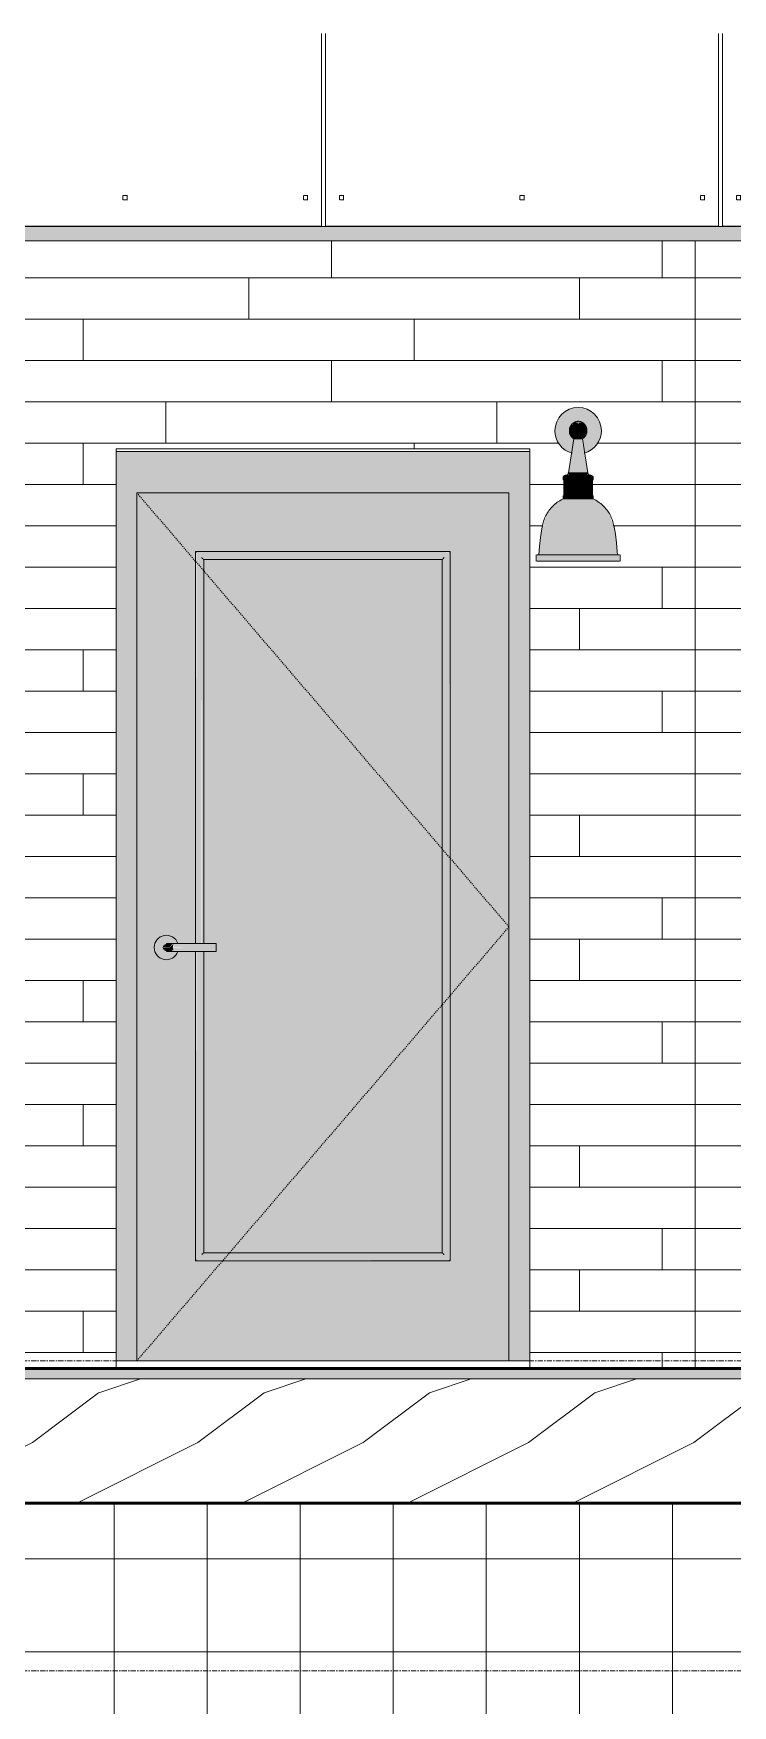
# Model space of a CAD drawing. Header units: inches. Extents: x 1750 to 8392, y -297 to 660.
# Drawn here: x 7758.4 to 7826, y -33.3 to 128.4 of the extents above; entities that cross this region are included whole.
import ezdxf

# ---------------------------------------------------------------- set-up
doc = ezdxf.new("R2010")
doc.units = ezdxf.units.IN
doc.header["$MEASUREMENT"] = 0
doc.linetypes.add('Dash 1_16_', pattern=[0.125, 0.0625, -0.0625])
doc.linetypes.add('Grid Line 1_2_', pattern=[0.875, 0.5, -0.125, 0.125, -0.125])
for name, color, linetype, lineweight in [('0-2', 7, 'Continuous', 9), ('0-4', 50, 'Continuous', 5), ('A-CLNG-1', 13, 'Continuous', 5), ('A-CLNG-2', 13, 'Continuous', 9), ('A-DOOR-1', 7, 'Continuous', 9), ('A-DOOR-2', 7, 'Dash 1_16_', 9), ('A-DOOR-FRAM-1', 7, 'Continuous', 9), ('A-DOOR-GLAZ-1', 10, 'Continuous', 9), ('A-FLOR-3', 192, 'Continuous', 5), ('A-FLOR-5', 192, 'Continuous', 50), ('A-FLOR-LEVL-1', 51, 'Grid Line 1_2_', 9), ('A-FLOR-MCUT', 51, 'Continuous', 13), ('A-FLOR-PATT-1', 8, 'Continuous', 9), ('A-WALL-1', 113, 'Continuous', 9), ('A-WALL-PATT-1', 111, 'Continuous', 9), ('E-LITE-EQPM', 33, 'Continuous', 9)]:
    doc.layers.add(name, color=color, linetype=linetype, lineweight=lineweight)

# ---------------------------------------------------------------- blocks, each defined once
blk = doc.blocks.new('STOREFRONT DOOR B - ALUM_ STILE W_ GLASS INSET-2299182-SECTION AT INTAKE AREA WELL')
at = {"layer": 'A-DOOR-1'}
h = blk.add_hatch(color=256, dxfattribs=at)
h.paths.add_polyline_path([(2694.32, 0), (2694.32, 84), (2658.32, 84), (2658.32, 0), (2688.32, 0)], flags=0)
h.paths.add_polyline_path([(2688.32, 9.69), (2664.01, 9.72), (2664.01, 39.61), (2662.28, 39.61), (2662.2, 39.41), (2661.96, 39.13), (2661.77, 38.98), (2661.48, 38.86), (2661.18, 38.82), (2660.87, 38.86), (2660.59, 38.98), (2660.34, 39.16), (2660.16, 39.41), (2660.04, 39.69), (2660, 40), (2660.04, 40.31), (2660.16, 40.59), (2660.34, 40.84), (2660.59, 41.02), (2660.87, 41.14), (2661.18, 41.18), (2661.48, 41.14), (2661.81, 40.99), (2662.01, 40.84), (2662.2, 40.59), (2662.32, 40.39), (2664.01, 40.39), (2664.05, 78.31), (2688.64, 78.28), (2688.6, 9.69), (2688.51, 9.69)], flags=0)
h = blk.add_hatch(color=256, dxfattribs=at)
h.paths.add_polyline_path([(2664.01, 9.69), (2664.09, 9.76), (2664.05, 39.61), (2664.01, 39.61), (2664.01, 9.69)], flags=0)
h.paths.add_polyline_path([(2664.07, 40.39), (2664.09, 40.39), (2664.05, 78.28), (2664.01, 78.26), (2664.05, 40.39), (2664.06, 40.39)], flags=0)
for points in [[(2688.05, 78.24), (2688.6, 78.28), (2688.58, 78.31), (2664.05, 78.28), (2664.09, 78.24), (2687.14, 78.24)], [(2664.18, 9.76), (2688.56, 9.76), (2688.56, 78.24), (2664.09, 78.24), (2664.09, 40.39), (2664.6, 40.39), (2664.6, 77.72), (2688.05, 77.72), (2688.05, 10.28), (2664.6, 10.28), (2664.6, 39.61), (2664.09, 39.61), (2664.09, 9.76)], [(2664.8, 77.53), (2687.88, 77.55), (2688, 77.72), (2664.6, 77.72), (2664.79, 77.53)], [(2688.64, 9.69), (2688.6, 78.28), (2688.56, 78.24), (2688.6, 9.72), (2688.64, 9.69)], [(2664.6, 40), (2666, 40), (2666, 40.39), (2661.87, 40.38), (2661.89, 40), (2664.32, 40)], [(2661.92, 39.61), (2666, 39.62), (2666, 40), (2661.87, 39.96), (2661.88, 39.61)], [(2682.32, 9.69), (2688.6, 9.72), (2688.56, 9.76), (2664.05, 9.72), (2664.07, 9.69), (2673.28, 9.69)], [(2664.7, 10.28), (2688.05, 10.28), (2687.85, 10.47), (2664.77, 10.45), (2664.65, 10.28)]]:
    blk.add_hatch(color=256, dxfattribs=at).paths.add_polyline_path(points, flags=0)
h = blk.add_hatch(color=256, dxfattribs=at)
h.paths.add_polyline_path([(2664.6, 10.28), (2664.8, 10.47), (2664.76, 39.61), (2664.6, 39.61), (2664.6, 10.31)], flags=0)
h.paths.add_polyline_path([(2664.8, 40.39), (2664.77, 77.55), (2664.6, 77.67), (2664.63, 40.39), (2664.79, 40.39)], flags=0)
h = blk.add_hatch(color=256, dxfattribs=at)
h.paths.add_polyline_path([(2688.05, 10.28), (2688.05, 67.77), (2688.05, 77.72), (2687.85, 77.53), (2687.88, 10.45), (2688, 10.33)], flags=0)
h.paths.add_polyline_path([(2688, 10.37), (2688, 10.37), (2688, 10.54)], flags=0)
h = blk.add_hatch(color=256, dxfattribs=at)
h.paths.add_polyline_path([(2661.87, 39.61), (2661.83, 39.66), (2661.85, 39.62)], flags=0)
h.paths.add_polyline_path([(2661.18, 38.82), (2661.48, 38.86), (2661.77, 38.98), (2662.01, 39.16), (2662.2, 39.41), (2662.25, 39.61), (2661.8, 39.62), (2661.53, 39.62), (2661.17, 39.64), (2660.98, 39.74), (2660.94, 39.8), (2660.94, 40.2), (2661.11, 40.35), (2661.29, 40.39), (2661.62, 40.35), (2662.06, 40.39), (2662.28, 40.39), (2662.2, 40.59), (2661.98, 40.86), (2661.77, 41.02), (2661.48, 41.14), (2661.18, 41.18), (2660.87, 41.14), (2660.59, 41.02), (2660.34, 40.84), (2660.16, 40.59), (2660.04, 40.31), (2660, 39.96), (2660.04, 39.69), (2660.16, 39.41), (2660.34, 39.16), (2660.59, 38.98), (2660.87, 38.86)], flags=0)
h.paths.add_polyline_path([(2661.87, 39.8), (2661.83, 40.07), (2661.82, 39.96), (2661.84, 39.9)], flags=0)
h = blk.add_hatch(color=256, dxfattribs=at)
h.paths.add_polyline_path([(2661.5, 40), (2661.87, 39.66), (2661.84, 39.9), (2661.8, 40), (2661.59, 40)], flags=0)
h.paths.add_polyline_path([(2661.87, 39.61), (2661.49, 40), (2660.92, 39.96), (2660.98, 39.74), (2661.11, 39.65), (2661.29, 39.61), (2661.62, 39.65), (2661.8, 39.62)], flags=0)
h = blk.add_hatch(color=256, dxfattribs=at)
h.paths.add_polyline_path([(2661.02, 40), (2661.5, 40.01), (2661.8, 40.38), (2661.53, 40.38), (2661.17, 40.36), (2660.98, 40.26), (2660.93, 40.16), (2660.95, 40), (2660.98, 40)], flags=0)
h.paths.add_polyline_path([(2661.8, 40), (2661.87, 40.34), (2661.83, 40.34), (2661.5, 40), (2661.74, 40)], flags=0)
at = {"layer": 'A-DOOR-FRAM-1'}
blk.add_hatch(color=256, dxfattribs=at).paths.add_polyline_path([(2656.32, 0), (2658.32, 0), (2658.32, 84), (2694.32, 84), (2694.32, 0), (2696.32, 0), (2696.32, 88), (2656.32, 87.99), (2656.32, 7.1)], flags=0)
at = {"layer": 'A-DOOR-GLAZ-1'}
blk.add_hatch(color=256, dxfattribs=at).paths.add_polyline_path([(2682.32, 10.47), (2687.85, 10.47), (2687.85, 77.53), (2664.8, 77.53), (2664.8, 40.39), (2666, 40.38), (2666, 39.61), (2664.8, 39.61), (2664.8, 10.47), (2673.28, 10.47)], flags=0)
at = {"layer": 'A-DOOR-1'}
for p, q in [((2658.32, 84), (2658.32, 0)), ((2694.32, 84), (2658.32, 84)), ((2694.32, 0), (2694.32, 84)), ((2664.01, 78.31), (2664.01, 40.38)), ((2688.64, 78.31), (2664.01, 78.31)), ((2688.64, 9.69), (2688.64, 78.31)), ((2664.8, 40.39), (2664.8, 77.53)), ((2664.8, 77.53), (2687.85, 77.53)), ((2687.85, 77.53), (2687.85, 10.47)), ((2666, 40.39), (2661.87, 40.39)), ((2661.87, 39.61), (2666, 39.61)), ((2664.01, 39.62), (2664.01, 9.69)), ((2664.8, 10.47), (2664.8, 39.61)), ((2666, 40.39), (2666, 40)), ((2666, 40), (2666, 39.61)), ((2687.85, 10.47), (2664.8, 10.47)), ((2664.01, 9.69), (2688.64, 9.69)), ((2658.32, 0), (2694.32, 0))]:
    blk.add_line(p, q, dxfattribs=at)
at = {"layer": 'A-DOOR-1', "flags": 128}
for points in [[(2661.87, 40.39), (2661.84, 40.39), (2661.82, 40.39), (2661.8, 40.39), (2661.77, 40.39), (2661.75, 40.39), (2661.73, 40.39), (2661.7, 40.39), (2661.68, 40.39), (2661.66, 40.39), (2661.64, 40.39), (2661.62, 40.39), (2661.59, 40.39), (2661.57, 40.39), (2661.55, 40.39), (2661.53, 40.39), (2661.51, 40.39), (2661.5, 40.39), (2661.48, 40.39), (2661.46, 40.39), (2661.44, 40.39), (2661.43, 40.39), (2661.41, 40.39), (2661.4, 40.39), (2661.38, 40.39), (2661.37, 40.39), (2661.36, 40.39), (2661.35, 40.39), (2661.34, 40.39), (2661.33, 40.39), (2661.32, 40.39), (2661.31, 40.39), (2661.3, 40.39), (2661.3, 40.39), (2661.29, 40.39), (2661.29, 40.39), (2661.28, 40.39), (2661.28, 40.39), (2661.28, 40.39), (2661.28, 40.39)], [(2661.28, 39.61), (2661.28, 39.61), (2661.28, 39.61), (2661.28, 39.61), (2661.28, 39.61), (2661.29, 39.61), (2661.29, 39.61), (2661.3, 39.61), (2661.31, 39.61), (2661.31, 39.61), (2661.32, 39.61), (2661.33, 39.61), (2661.34, 39.61), (2661.35, 39.61), (2661.37, 39.61), (2661.38, 39.61), (2661.39, 39.61), (2661.41, 39.61), (2661.42, 39.61), (2661.44, 39.61), (2661.46, 39.61), (2661.47, 39.61), (2661.49, 39.61), (2661.51, 39.61), (2661.53, 39.61), (2661.55, 39.61), (2661.57, 39.61), (2661.59, 39.61), (2661.61, 39.61), (2661.63, 39.61), (2661.65, 39.61), (2661.68, 39.61), (2661.7, 39.61), (2661.72, 39.61), (2661.74, 39.61), (2661.77, 39.61), (2661.79, 39.61), (2661.81, 39.61), (2661.84, 39.61), (2661.86, 39.61), (2661.87, 39.61)]]:
    blk.add_lwpolyline(points, dxfattribs=at)
at = {"layer": 'A-DOOR-1'}
for centre, radius, start, end in [((2661.18, 40), 1.18, 19.6343, 180), ((2661.18, 40), 1.18, 180, 340.4367), ((2661.28, 40), 0.394, 150, 180), ((2661.28, 40), 0.394, 180, 210), ((2661.28, 40), 0.394, 90, 105), ((2661.28, 40), 0.394, 255, 270)]:
    blk.add_arc(centre, radius, start, end, dxfattribs=at)
for points, knots in [([(2664.09, 78.24), (2664.08, 78.24), (2664.07, 78.25), (2664.06, 78.27), (2664.05, 78.27), (2664.04, 78.28), (2664.04, 78.29), (2664.03, 78.29), (2664.02, 78.3), (2664.02, 78.3), (2664.01, 78.31), (2664.01, 78.31), (2664.01, 78.31), (2664.01, 78.31)], [-1, -1, -1, -1, -0.833333, -0.75, -0.666667, -0.625, -0.583333, -0.5, -0.416667, -0.333333, -0.25, -0.166667, 0, 0, 0, 0]), ([(2664.8, 77.53), (2664.8, 77.53), (2664.79, 77.53), (2664.78, 77.54), (2664.77, 77.55), (2664.76, 77.57), (2664.75, 77.58), (2664.74, 77.59), (2664.72, 77.6), (2664.71, 77.61), (2664.69, 77.63), (2664.67, 77.65), (2664.64, 77.68), (2664.62, 77.71), (2664.6, 77.72)], [-1, -1, -1, -1, -0.833333, -0.75, -0.666667, -0.583333, -0.541667, -0.5, -0.416667, -0.375, -0.333333, -0.25, -0.166667, 0, 0, 0, 0]), ([(2688.05, 77.72), (2688.03, 77.71), (2688.01, 77.68), (2687.97, 77.65), (2687.95, 77.63), (2687.94, 77.61), (2687.92, 77.6), (2687.91, 77.59), (2687.9, 77.58), (2687.89, 77.57), (2687.88, 77.55), (2687.87, 77.54), (2687.85, 77.53), (2687.85, 77.53), (2687.85, 77.53)], [0, 0, 0, 0, 0.166667, 0.25, 0.333333, 0.375, 0.416667, 0.5, 0.541667, 0.583333, 0.666667, 0.75, 0.833333, 1, 1, 1, 1]), ([(2688.64, 78.31), (2688.64, 78.31), (2688.64, 78.31), (2688.63, 78.31), (2688.63, 78.3), (2688.62, 78.3), (2688.62, 78.29), (2688.61, 78.28), (2688.6, 78.28), (2688.59, 78.27), (2688.59, 78.26), (2688.58, 78.25), (2688.57, 78.24), (2688.56, 78.24)], [0, 0, 0, 0, 0.166667, 0.25, 0.333333, 0.416667, 0.5, 0.583333, 0.666667, 0.708333, 0.75, 0.833333, 1, 1, 1, 1]), ([(2664.01, 9.69), (2664.01, 9.69), (2664.01, 9.69), (2664.01, 9.69), (2664.02, 9.7), (2664.02, 9.7), (2664.03, 9.71), (2664.04, 9.72), (2664.05, 9.72), (2664.05, 9.73), (2664.06, 9.74), (2664.07, 9.75), (2664.08, 9.76), (2664.09, 9.76)], [0, 0, 0, 0, 0.166667, 0.25, 0.333333, 0.416667, 0.5, 0.583333, 0.666667, 0.708333, 0.75, 0.833333, 1, 1, 1, 1]), ([(2664.6, 10.28), (2664.62, 10.29), (2664.64, 10.32), (2664.67, 10.35), (2664.69, 10.37), (2664.71, 10.38), (2664.72, 10.4), (2664.74, 10.41), (2664.75, 10.42), (2664.76, 10.43), (2664.77, 10.45), (2664.78, 10.46), (2664.79, 10.47), (2664.8, 10.47), (2664.8, 10.47)], [0, 0, 0, 0, 0.166667, 0.25, 0.333333, 0.375, 0.416667, 0.5, 0.541667, 0.583333, 0.666667, 0.75, 0.833333, 1, 1, 1, 1]), ([(2688.05, 10.28), (2688.03, 10.29), (2688.01, 10.32), (2687.97, 10.35), (2687.95, 10.37), (2687.94, 10.38), (2687.92, 10.4), (2687.91, 10.41), (2687.9, 10.42), (2687.89, 10.43), (2687.88, 10.45), (2687.87, 10.46), (2687.85, 10.47), (2687.85, 10.47), (2687.85, 10.47)], [0, 0, 0, 0, 0.166667, 0.25, 0.333333, 0.375, 0.416667, 0.5, 0.541667, 0.583333, 0.666667, 0.75, 0.833333, 1, 1, 1, 1]), ([(2688.64, 9.69), (2688.64, 9.69), (2688.64, 9.69), (2688.63, 9.69), (2688.63, 9.7), (2688.62, 9.7), (2688.62, 9.71), (2688.61, 9.72), (2688.6, 9.72), (2688.59, 9.73), (2688.59, 9.74), (2688.58, 9.75), (2688.57, 9.76), (2688.56, 9.76)], [0, 0, 0, 0, 0.166667, 0.25, 0.333333, 0.416667, 0.5, 0.583333, 0.666667, 0.708333, 0.75, 0.833333, 1, 1, 1, 1])]:
    blk.add_open_spline(points, degree=3, knots=knots, dxfattribs=at)
at = {"layer": 'A-DOOR-2'}
for p, q in [((2658.32, 84), (2694.32, 42)), ((2694.32, 42), (2658.32, 0))]:
    blk.add_line(p, q, dxfattribs=at)
at = {"layer": 'A-DOOR-FRAM-1'}
for p, q in [((2696.32, 88), (2656.32, 88)), ((2658.32, 0), (2658.32, 84)), ((2658.32, 84), (2694.32, 84)), ((2694.32, 0), (2694.32, 84)), ((2656.32, 0), (2658.32, 0)), ((2696.32, 0), (2694.32, 0))]:
    blk.add_line(p, q, dxfattribs=at)
blk = doc.blocks.new('CTR - 1st Phase -Stairs _ Elevators_rvt-3-SECTION AT INTAKE AREA WELL')
at = {"layer": 'A-FLOR-LEVL-1'}
for p, q in [((2486.23, 0), (3258.02, 0)), ((2486.23, -30), (3258.02, -30))]:
    blk.add_line(p, q, dxfattribs=at)
at = {"layer": '0-2'}
blk.add_blockref('STOREFRONT DOOR B - ALUM_ STILE W_ GLASS INSET-2299182-SECTION AT INTAKE AREA WELL', (0, 0), dxfattribs=at)
blk = doc.blocks.new('VISA-OW2400-02-SASS - OW2400-L30K-MVOLT-2031435-SECTION AT INTAKE AREA WELL')
at = {"layer": 'E-LITE-EQPM'}
h = blk.add_hatch(color=256, dxfattribs=at)
h.paths.add_polyline_path([(2700.91, 90.79), (2701.01, 90.71), (2701.08, 90.77), (2700.91, 90.79)], flags=0)
h.paths.add_polyline_path([(2700.42, 87.83), (2700.64, 89.22), (2700.28, 89.55), (2700.24, 89.68), (2700.22, 89.69), (2700.18, 90.05), (2700.27, 90.32), (2700.28, 90.38), (2700.29, 90.44), (2700.59, 90.73), (2700.69, 90.75), (2700.86, 90.85), (2700.87, 90.79), (2700.91, 90.79), (2700.95, 90.87), (2701.02, 90.79), (2701.1, 90.85), (2701.34, 90.71), (2701.26, 90.83), (2701.42, 90.75), (2701.56, 90.65), (2701.72, 90.46), (2701.83, 90.19), (2701.84, 90), (2701.76, 89.66), (2701.72, 89.63), (2701.63, 89.41), (2701.55, 89.35), (2701.38, 89.22), (2701.6, 87.83), (2702.14, 88.05), (2702.65, 88.48), (2702.96, 88.88), (2703.18, 89.42), (2703.26, 90), (2703.18, 90.58), (2702.96, 91.13), (2702.6, 91.59), (2702.14, 91.95), (2701.59, 92.17), (2701.01, 92.25), (2700.39, 92.16), (2699.89, 91.95), (2699.42, 91.59), (2699.06, 91.13), (2698.84, 90.58), (2698.76, 90), (2698.84, 89.42), (2699.06, 88.88), (2699.42, 88.41), (2700.02, 87.99), (2700.39, 87.84)], flags=0)
h = blk.add_hatch(color=256, dxfattribs=at)
h.paths.add_polyline_path([(2700.73, 89.22), (2701.01, 89.26), (2701.01, 90.71), (2700.86, 90.79), (2700.83, 90.79), (2700.83, 90.84), (2700.7, 90.79), (2700.67, 90.79), (2700.27, 90.41), (2700.27, 90.32), (2700.2, 90.2), (2700.18, 89.97), (2700.24, 89.68), (2700.28, 89.65), (2700.29, 89.54), (2700.64, 89.22), (2700.68, 89.22)], flags=0)
h.paths.add_polyline_path([(2701.01, 90.77), (2700.95, 90.87), (2700.91, 90.79), (2701.01, 90.77)], flags=0)
for points in [[(2701.1, 89.22), (2701.42, 89.26), (2701.7, 89.53), (2701.73, 89.67), (2701.78, 89.67), (2701.84, 89.82), (2701.84, 90), (2701.83, 90.19), (2701.72, 90.46), (2701.56, 90.65), (2701.34, 90.8), (2701.26, 90.81), (2701.26, 90.75), (2701.05, 90.84), (2701.01, 90.77), (2701.1, 90.77), (2701.01, 90.67), (2701.01, 89.22), (2701.09, 89.22)], [(2700.11, 85.93), (2701.01, 85.93), (2701.01, 89.22), (2700.64, 89.22), (2700.14, 86.11)], [(2701.1, 85.93), (2701.91, 85.93), (2701.34, 89.22), (2701.01, 89.22), (2701.01, 85.93)], [(2701, 85.7), (2701.01, 85.73), (2701.01, 85.93), (2700.11, 85.93), (2700.06, 85.82), (2700.14, 85.81), (2700.14, 85.75), (2700.23, 85.73), (2700.26, 85.71), (2700.45, 85.72), (2700.67, 85.72), (2700.85, 85.7), (2700.91, 85.7)], [(2701.01, 85.7), (2701.39, 85.71), (2701.59, 85.72), (2701.76, 85.72), (2701.8, 85.75), (2701.91, 85.74), (2701.9, 85.77), (2701.91, 85.8), (2702, 85.78), (2702, 85.8), (2701.91, 85.93), (2701.01, 85.93), (2701.01, 85.73)], [(2699.56, 85.29), (2701.01, 85.29), (2701, 85.54), (2699.56, 85.54), (2699.56, 85.47)], [(2699.72, 83.72), (2701.01, 83.72), (2701.01, 85.22), (2699.63, 85.22), (2699.66, 83.72)], [(2700.74, 85.54), (2701.01, 85.54), (2701, 85.65), (2701.01, 85.67), (2701, 85.7), (2700.01, 85.67), (2700.01, 85.65), (2699.74, 85.64), (2699.66, 85.54), (2700.73, 85.54)], [(2700.76, 85.22), (2701.01, 85.22), (2700.99, 85.29), (2699.76, 85.29), (2699.81, 85.22), (2700.7, 85.22)], [(2701.74, 85.54), (2702.36, 85.54), (2702.27, 85.64), (2701.01, 85.7), (2701.01, 85.67), (2701.01, 85.65), (2701.01, 85.54), (2701.61, 85.54)], [(2702.46, 85.29), (2702.46, 85.54), (2701.01, 85.54), (2701.01, 85.29), (2702.39, 85.29)], [(2701.33, 85.22), (2702.21, 85.22), (2702.27, 85.29), (2701.01, 85.29), (2701.01, 85.22), (2701.26, 85.22)], [(2702.36, 83.72), (2702.39, 83.72), (2702.39, 85.22), (2701.01, 85.22), (2701.01, 83.72), (2702.3, 83.72)], [(2700.08, 80.85), (2701.01, 80.85), (2701.01, 83.41), (2699.56, 83.41), (2698.68, 82.8), (2697.97, 81.93), (2697.61, 80.85), (2699.83, 80.85)], [(2700.02, 83.41), (2701.01, 83.41), (2700.99, 83.66), (2699.56, 83.66), (2699.56, 83.41), (2700.01, 83.41)], [(2700.67, 83.66), (2701.01, 83.67), (2701.01, 83.72), (2699.81, 83.72), (2699.8, 83.66), (2700.65, 83.66)], [(2701.36, 83.66), (2702.27, 83.66), (2702.21, 83.72), (2701.01, 83.72), (2701.01, 83.66), (2701.31, 83.66)], [(2702.4, 83.41), (2702.46, 83.41), (2702.46, 83.66), (2701.01, 83.66), (2701.01, 83.41), (2702.36, 83.41)], [(2702.65, 80.85), (2704.41, 80.85), (2704, 82.01), (2703.21, 82.91), (2702.4, 83.41), (2701.01, 83.41), (2701.01, 80.85), (2702.19, 80.85)], [(2698.02, 77.98), (2701.01, 77.98), (2701.01, 80.85), (2697.61, 80.83), (2697.32, 79.24), (2697.27, 78.7), (2697.26, 77.98), (2697.98, 77.98)], [(2702.65, 77.98), (2704.76, 77.98), (2704.71, 79.15), (2704.65, 79.6), (2704.41, 80.85), (2701.01, 80.85), (2701.01, 77.98), (2702.62, 77.98)], [(2697.02, 77.38), (2701.01, 77.38), (2701.01, 77.98), (2697.02, 77.98), (2697.02, 77.88)], [(2705.01, 77.38), (2705.01, 77.98), (2701.01, 77.98), (2701.01, 77.38), (2704.52, 77.38)]]:
    blk.add_hatch(color=256, dxfattribs=at).paths.add_polyline_path(points, flags=0)
for p, q in [((2700.59, 89.22), (2700.07, 85.93)), ((2701.01, 89.22), (2700.64, 89.22)), ((2701.38, 89.22), (2701.01, 89.22)), ((2701.96, 85.93), (2701.43, 89.22)), ((2701.01, 85.93), (2700.11, 85.93)), ((2701.91, 85.93), (2701.01, 85.93)), ((2699.56, 85.54), (2699.56, 85.29)), ((2701.01, 85.54), (2699.56, 85.54)), ((2699.56, 85.29), (2699.63, 85.22)), ((2701.01, 85.29), (2699.56, 85.29)), ((2699.63, 85.22), (2699.63, 83.72)), ((2701.01, 85.22), (2699.63, 85.22)), ((2701.01, 85.7), (2699.9, 85.7)), ((2700.06, 85.7), (2700.32, 85.7)), ((2702.12, 85.7), (2701.01, 85.7)), ((2702.46, 85.54), (2701.01, 85.54)), ((2702.46, 85.29), (2701.01, 85.29)), ((2702.39, 85.22), (2701.01, 85.22)), ((2701.7, 85.7), (2702.12, 85.7)), ((2702.39, 85.22), (2702.46, 85.29)), ((2702.39, 83.72), (2702.39, 85.22)), ((2702.46, 85.29), (2702.46, 85.54)), ((2699.63, 83.72), (2699.56, 83.66)), ((2699.56, 83.66), (2699.56, 83.41)), ((2701.01, 83.66), (2699.56, 83.66)), ((2701.01, 83.41), (2699.56, 83.41)), ((2701.01, 83.72), (2699.63, 83.72)), ((2702.39, 83.72), (2701.01, 83.72)), ((2702.46, 83.66), (2701.01, 83.66)), ((2702.46, 83.41), (2701.01, 83.41)), ((2702.46, 83.66), (2702.39, 83.72)), ((2702.46, 83.41), (2702.46, 83.66)), ((2696.95, 77.98), (2696.95, 77.38)), ((2697.02, 77.98), (2701.01, 77.98)), ((2701.01, 77.98), (2705.01, 77.98)), ((2705.07, 77.38), (2705.07, 77.98)), ((2701.01, 77.38), (2697.02, 77.38)), ((2705.01, 77.38), (2701.01, 77.38))]:
    blk.add_line(p, q, dxfattribs=at)
at = {"layer": 'E-LITE-EQPM', "flags": 128}
for points in [[(2700.59, 89.22), (2700.56, 89.24), (2700.53, 89.26), (2700.5, 89.29), (2700.47, 89.31), (2700.44, 89.34), (2700.42, 89.36), (2700.39, 89.39), (2700.37, 89.42), (2700.34, 89.45), (2700.32, 89.48), (2700.3, 89.51), (2700.28, 89.54), (2700.27, 89.57), (2700.25, 89.6), (2700.23, 89.64), (2700.22, 89.67), (2700.21, 89.71), (2700.2, 89.74), (2700.19, 89.78), (2700.18, 89.81), (2700.17, 89.85), (2700.17, 89.89), (2700.16, 89.92), (2700.16, 89.96), (2700.16, 90), (2700.16, 90.03), (2700.16, 90.07), (2700.17, 90.11), (2700.17, 90.14), (2700.18, 90.18), (2700.18, 90.22), (2700.19, 90.25), (2700.2, 90.29), (2700.22, 90.32), (2700.23, 90.36), (2700.24, 90.39), (2700.26, 90.42), (2700.28, 90.46), (2700.3, 90.49), (2700.32, 90.52), (2700.34, 90.55), (2700.36, 90.58), (2700.38, 90.61), (2700.41, 90.63), (2700.44, 90.66), (2700.46, 90.68), (2700.49, 90.71), (2700.52, 90.73), (2700.55, 90.75), (2700.58, 90.77), (2700.61, 90.79), (2700.64, 90.81), (2700.67, 90.83), (2700.71, 90.84), (2700.74, 90.86), (2700.78, 90.87), (2700.81, 90.88), (2700.85, 90.89), (2700.88, 90.9), (2700.92, 90.91), (2700.96, 90.91), (2700.99, 90.92), (2701.01, 90.92)], [(2701.01, 90.92), (2701.05, 90.92), (2701.08, 90.91), (2701.12, 90.91), (2701.16, 90.9), (2701.19, 90.89), (2701.23, 90.88), (2701.26, 90.87), (2701.3, 90.85), (2701.33, 90.84), (2701.36, 90.82), (2701.4, 90.8), (2701.43, 90.78), (2701.46, 90.76), (2701.49, 90.74), (2701.52, 90.72), (2701.55, 90.7), (2701.57, 90.67), (2701.6, 90.65), (2701.62, 90.62), (2701.65, 90.59), (2701.67, 90.56), (2701.69, 90.53), (2701.71, 90.5), (2701.73, 90.47), (2701.75, 90.44), (2701.77, 90.41), (2701.78, 90.37), (2701.8, 90.34), (2701.81, 90.3), (2701.82, 90.27), (2701.83, 90.23), (2701.84, 90.2), (2701.85, 90.16), (2701.85, 90.12), (2701.86, 90.09), (2701.86, 90.05), (2701.86, 90.01), (2701.86, 89.98), (2701.86, 89.94), (2701.86, 89.9), (2701.85, 89.87), (2701.85, 89.83), (2701.84, 89.79), (2701.83, 89.76), (2701.82, 89.72), (2701.81, 89.69), (2701.79, 89.65), (2701.78, 89.62), (2701.76, 89.59), (2701.75, 89.55), (2701.73, 89.52), (2701.71, 89.49), (2701.69, 89.46), (2701.66, 89.43), (2701.64, 89.4), (2701.62, 89.38), (2701.59, 89.35), (2701.56, 89.32), (2701.54, 89.3), (2701.51, 89.28), (2701.48, 89.25), (2701.45, 89.23), (2701.43, 89.22)], [(2699.84, 85.7), (2699.85, 85.7), (2699.86, 85.7), (2699.87, 85.7), (2699.88, 85.71), (2699.88, 85.71), (2699.89, 85.71), (2699.9, 85.71), (2699.91, 85.71), (2699.92, 85.72), (2699.93, 85.72), (2699.94, 85.72), (2699.94, 85.73), (2699.95, 85.73), (2699.96, 85.74), (2699.97, 85.74), (2699.97, 85.75), (2699.98, 85.75), (2699.99, 85.76), (2700, 85.76), (2700, 85.77), (2700.01, 85.78), (2700.01, 85.78), (2700.02, 85.79), (2700.02, 85.8), (2700.03, 85.81), (2700.03, 85.81), (2700.04, 85.82), (2700.04, 85.83), (2700.05, 85.84), (2700.05, 85.85), (2700.05, 85.85), (2700.06, 85.86), (2700.06, 85.87), (2700.06, 85.88), (2700.06, 85.89), (2700.06, 85.9), (2700.06, 85.91), (2700.06, 85.92), (2700.07, 85.93), (2700.07, 85.93)], [(2701.96, 85.93), (2701.96, 85.92), (2701.96, 85.91), (2701.96, 85.9), (2701.96, 85.89), (2701.96, 85.88), (2701.96, 85.87), (2701.96, 85.87), (2701.97, 85.86), (2701.97, 85.85), (2701.97, 85.84), (2701.98, 85.83), (2701.98, 85.82), (2701.99, 85.82), (2701.99, 85.81), (2702, 85.8), (2702, 85.79), (2702.01, 85.79), (2702.01, 85.78), (2702.02, 85.77), (2702.02, 85.77), (2702.03, 85.76), (2702.04, 85.75), (2702.04, 85.75), (2702.05, 85.74), (2702.06, 85.74), (2702.07, 85.73), (2702.07, 85.73), (2702.08, 85.72), (2702.09, 85.72), (2702.1, 85.72), (2702.11, 85.71), (2702.12, 85.71), (2702.13, 85.71), (2702.13, 85.71), (2702.14, 85.71), (2702.15, 85.7), (2702.16, 85.7), (2702.17, 85.7), (2702.18, 85.7), (2702.18, 85.7)], [(2699.56, 85.54), (2699.57, 85.56), (2699.59, 85.57), (2699.6, 85.58), (2699.61, 85.59), (2699.63, 85.61), (2699.64, 85.62), (2699.65, 85.63), (2699.67, 85.64), (2699.69, 85.65), (2699.7, 85.66), (2699.72, 85.66), (2699.73, 85.67), (2699.75, 85.68), (2699.77, 85.68), (2699.78, 85.69), (2699.8, 85.69), (2699.82, 85.7), (2699.84, 85.7), (2699.84, 85.7)], [(2702.18, 85.7), (2702.2, 85.7), (2702.22, 85.69), (2702.23, 85.69), (2702.25, 85.68), (2702.27, 85.68), (2702.29, 85.67), (2702.3, 85.66), (2702.32, 85.66), (2702.33, 85.65), (2702.35, 85.64), (2702.36, 85.63), (2702.38, 85.62), (2702.39, 85.61), (2702.41, 85.59), (2702.42, 85.58), (2702.43, 85.57), (2702.45, 85.56), (2702.46, 85.54), (2702.46, 85.54)], [(2697.56, 80.85), (2697.59, 80.99), (2697.63, 81.12), (2697.67, 81.26), (2697.71, 81.4), (2697.77, 81.53), (2697.82, 81.66), (2697.89, 81.79), (2697.95, 81.91), (2698.03, 82.04), (2698.1, 82.16), (2698.18, 82.28), (2698.27, 82.39), (2698.36, 82.5), (2698.46, 82.61), (2698.56, 82.71), (2698.66, 82.81), (2698.77, 82.9), (2698.88, 82.99), (2698.99, 83.08), (2699.11, 83.16), (2699.23, 83.23), (2699.36, 83.3), (2699.49, 83.37), (2699.56, 83.41)], [(2702.46, 83.41), (2702.59, 83.34), (2702.71, 83.28), (2702.84, 83.2), (2702.96, 83.12), (2703.07, 83.04), (2703.19, 82.95), (2703.3, 82.86), (2703.4, 82.77), (2703.5, 82.67), (2703.6, 82.56), (2703.7, 82.45), (2703.79, 82.34), (2703.87, 82.23), (2703.95, 82.11), (2704.03, 81.99), (2704.1, 81.86), (2704.16, 81.74), (2704.22, 81.61), (2704.28, 81.47), (2704.33, 81.34), (2704.37, 81.2), (2704.41, 81.07), (2704.44, 80.93), (2704.46, 80.85)], [(2697.2, 77.98), (2697.27, 78.83), (2697.37, 79.68), (2697.5, 80.52), (2697.56, 80.85)], [(2704.46, 80.85), (2704.61, 80), (2704.72, 79.16), (2704.8, 78.3), (2704.82, 77.98)]]:
    blk.add_lwpolyline(points, dxfattribs=at)
at = {"layer": 'E-LITE-EQPM'}
for start, end in [(360, 180), (180, 255), (285.2546, 360)]:
    blk.add_arc((2701.01, 90), 2.25, start, end, dxfattribs=at)

msp = doc.modelspace()

# ---------------------------------------------------------------- hatches: boundary and pattern name
at = {"layer": 'A-CLNG-1'}
msp.add_hatch(color=256, dxfattribs=at).paths.add_polyline_path([(8271.4243, 108.375), (8271.4243, 109.75), (7747.7728, 109.75), (7747.7728, 108.375), (8199.1213, 108.375)], flags=0)
at = {"layer": 'A-FLOR-3'}
msp.add_hatch(color=256, dxfattribs=at).paths.add_polyline_path([(7750.4228, -1.75), (8228.0228, -1.75), (8228.0228, -0.75), (7742.4228, -0.75), (7742.4228, -1.75), (7746.4228, -1.75)], flags=0)
at = {"layer": 'A-FLOR-PATT-1'}
h = msp.add_hatch(dxfattribs=at)
h.set_pattern_fill('FP_69', color=256, style=0, pattern_type=2)
h.set_pattern_definition([(216.87, (7988.617, 140.825), (47.980943, 31.987086), [7.997, -71.971]), (206.565, (7998.214, 136.027), (-15.99371, -15.99413), [17.881, -17.881]), (198.435, (7998.214, 128.03), (-31.98674, -15.99388), [10.115, -40.461])])
h.paths.add_polyline_path([(7982.2123, -13.75), (8228.0228, -13.75), (8228.0228, -1.75), (7742.4228, -1.75), (7742.4228, -13.75), (7946.0608, -13.75)], flags=0)
at = {"layer": 'A-WALL-PATT-1'}
h = msp.add_hatch(dxfattribs=at)
h.set_pattern_fill('FP_29', color=256, style=0, pattern_type=2)
h.set_pattern_definition([(0, (7763.235, 0.8), (0, 4), []), (90, (7763.235, 0.8), (-8, 8), [4, -28]), (90, (7779.235, 4.8), (-8, 8), [4, -28])])
h.paths.add_polyline_path([(7725.9582, -0.5867), (7725.9587, -0.5867), (7699.7094, -0.5867)], flags=0)
h.paths.add_polyline_path([(7731.5158, -4), (7742.4228, -4), (7742.4228, -0.75), (7766.4228, -0.75), (7766.4228, 88.25), (7806.4228, 88.25), (7806.4228, -0.75), (7822.4228, -0.75), (7822.4228, 108.375), (7747.7728, 108.375), (7747.7728, 109.75), (7747.0228, 109.75), (7747.0228, 120), (7746.4228, 120), (7746.4228, 128.4411), (7693.0003, 128.4411), (7693.0003, -0.6711), (7699.7093, -0.6866), (7728.8196, -0.5867), (7729.9455, -2.0121)], flags=0)
h.paths.add_polyline_path([(7811.5827, 85.7022), (7811.2012, 85.7149), (7811.3938, 85.7022), (7811.5815, 85.7022)], flags=0)
h.paths.add_polyline_path([(7811.1095, 77.384), (7807.1145, 77.384), (7807.1145, 77.9781), (7807.3607, 77.9781), (7807.417, 79.2383), (7807.4326, 79.4177), (7807.7119, 80.8452), (7808.1217, 82.0113), (7808.8933, 82.8954), (7809.6604, 83.4062), (7809.6604, 83.6562), (7809.8545, 83.6562), (7809.913, 83.7238), (7809.7279, 83.7238), (7809.7575, 85.2238), (7809.913, 85.2238), (7809.8205, 85.2913), (7809.6604, 85.2913), (7809.6604, 85.5413), (7809.7575, 85.5413), (7809.8545, 85.6382), (7810.4926, 85.7292), (7810.3584, 85.7102), (7810.341, 85.744), (7810.3152, 85.7609), (7810.2192, 85.744), (7810.2105, 85.8142), (7810.1579, 85.815), (7810.2105, 85.9275), (7810.4926, 87.841), (7809.9845, 88.0514), (7809.5185, 88.409), (7809.1609, 88.875), (7808.9362, 89.4177), (7808.8595, 90), (7808.9362, 90.5823), (7809.1609, 91.125), (7809.5185, 91.591), (7809.9845, 91.9486), (7810.5272, 92.1733), (7811.1095, 92.25), (7811.6918, 92.1733), (7812.2345, 91.9486), (7812.7521, 91.5237), (7813.0581, 91.125), (7813.2908, 90.5221), (7813.3595, 90), (7813.2828, 89.4177), (7813.0581, 88.875), (7812.7005, 88.409), (7812.0962, 87.9941), (7811.7017, 87.8267), (7812.0512, 85.8669), (7812.0512, 85.7994), (7811.9546, 85.7967), (7811.9546, 85.751), (7811.9546, 85.7082), (7811.6073, 85.707), (7811.7975, 85.7022), (7812.3838, 85.6367), (7812.4615, 85.5413), (7812.5586, 85.5413), (7812.5586, 85.2913), (7812.3645, 85.2913), (7812.306, 85.2238), (7812.4911, 85.2238), (7812.4615, 83.7238), (7812.306, 83.7238), (7812.4027, 83.6562), (7812.5586, 83.6562), (7812.5586, 83.4062), (7813.4347, 82.8113), (7814.1541, 81.926), (7814.5429, 80.662), (7814.8068, 79.1464), (7814.8584, 77.9781), (7815.1046, 77.9781), (7815.1046, 77.384), (7812.1341, 77.384)], flags=0)
h = msp.add_hatch(dxfattribs=at)
h.set_pattern_fill('FP_2', color=256, style=0, pattern_type=2)
h.set_pattern_definition([(0, (8978.38, 112.3), (-38.4, 120.375), [0.392, -38.007]), (0, (8978.38, 112.7), (-38.4, 120.375), [0.392, -38.007]), (0, (8978.38, 128.66), (-38.4, 120.375), [0.392, -38.007]), (0, (8978.38, 129.05), (-38.4, 120.375), [0.392, -38.007]), (0, (8978.38, 145.02), (-38.4, 120.375), [0.392, -38.007]), (0, (8978.38, 145.41), (-38.4, 120.375), [0.392, -38.007]), (0, (8978.38, 161.38), (-38.4, 120.375), [0.392, -38.007]), (0, (8978.38, 161.77), (-38.4, 120.375), [0.392, -38.007]), (0, (8978.38, 177.73), (-38.4, 120.375), [0.392, -38.007]), (0, (8978.38, 178.12), (-38.4, 120.375), [0.392, -38.007]), (0, (8978.38, 194.09), (-38.4, 120.375), [0.392, -38.007]), (0, (8978.38, 194.48), (-38.4, 120.375), [0.392, -38.007]), (0, (8978.38, 210.45), (-38.4, 120.375), [0.392, -38.007]), (0, (8978.38, 210.84), (-38.4, 120.375), [0.392, -38.007]), (0, (8978.38, 226.8), (-38.4, 120.375), [0.392, -38.007]), (0, (8978.38, 227.2), (-38.4, 120.375), [0.392, -38.007]), (0, (8995.83, 112.3), (-38.4, 120.375), [0.392, -38.007]), (0, (8995.83, 112.7), (-38.4, 120.375), [0.392, -38.007]), (0, (8995.83, 128.66), (-38.4, 120.375), [0.392, -38.007]), (0, (8995.83, 129.05), (-38.4, 120.375), [0.392, -38.007]), (0, (8995.83, 145.02), (-38.4, 120.375), [0.392, -38.007]), (0, (8995.83, 145.41), (-38.4, 120.375), [0.392, -38.007]), (0, (8995.83, 161.38), (-38.4, 120.375), [0.392, -38.007]), (0, (8995.83, 161.77), (-38.4, 120.375), [0.392, -38.007]), (0, (8995.83, 177.73), (-38.4, 120.375), [0.392, -38.007]), (0, (8995.83, 178.12), (-38.4, 120.375), [0.392, -38.007]), (0, (8995.83, 194.09), (-38.4, 120.375), [0.392, -38.007]), (0, (8995.83, 194.48), (-38.4, 120.375), [0.392, -38.007]), (0, (8995.83, 210.45), (-38.4, 120.375), [0.392, -38.007]), (0, (8995.83, 210.84), (-38.4, 120.375), [0.392, -38.007]), (0, (8995.83, 226.8), (-38.4, 120.375), [0.392, -38.007]), (0, (8995.83, 227.2), (-38.4, 120.375), [0.392, -38.007]), (0, (9013.28, 112.3), (-38.4, 120.375), [0.392, -38.007]), (0, (9013.28, 112.7), (-38.4, 120.375), [0.392, -38.007]), (0, (9013.28, 128.66), (-38.4, 120.375), [0.392, -38.007]), (0, (9013.28, 129.05), (-38.4, 120.375), [0.392, -38.007]), (0, (9013.28, 145.02), (-38.4, 120.375), [0.392, -38.007]), (0, (9013.28, 145.41), (-38.4, 120.375), [0.392, -38.007]), (0, (9013.28, 161.38), (-38.4, 120.375), [0.392, -38.007]), (0, (9013.28, 161.77), (-38.4, 120.375), [0.392, -38.007]), (0, (9013.28, 177.73), (-38.4, 120.375), [0.392, -38.007]), (0, (9013.28, 178.12), (-38.4, 120.375), [0.392, -38.007]), (0, (9013.28, 194.09), (-38.4, 120.375), [0.392, -38.007]), (0, (9013.28, 194.48), (-38.4, 120.375), [0.392, -38.007]), (0, (9013.28, 210.45), (-38.4, 120.375), [0.392, -38.007]), (0, (9013.28, 210.84), (-38.4, 120.375), [0.392, -38.007]), (0, (9013.28, 226.8), (-38.4, 120.375), [0.392, -38.007]), (0, (9013.28, 227.2), (-38.4, 120.375), [0.392, -38.007]), (90, (8976.635, 109.75), (-38.4, 2e-15), [120, -0.375]), (90, (8977.01, 109.75), (-38.4, 2e-15), [120, -0.375]), (90, (8978.376, 112.304), (-38.4, 2e-15), [0.392, -119.982]), (90, (8978.376, 128.66), (-38.4, 2e-15), [0.392, -119.982]), (90, (8978.376, 145.018), (-38.4, 2e-15), [0.392, -119.982]), (90, (8978.376, 161.375), (-38.4, 2e-15), [0.392, -119.982]), (90, (8978.376, 177.732), (-38.4, 2e-15), [0.392, -119.982]), (90, (8978.376, 194.09), (-38.4, 2e-15), [0.392, -119.982]), (90, (8978.376, 210.447), (-38.4, 2e-15), [0.392, -119.982]), (90, (8978.376, 226.804), (-38.4, 2e-15), [0.392, -119.982]), (90, (8978.77, 112.304), (-38.4, 2e-15), [0.392, -119.982]), (90, (8978.77, 128.66), (-38.4, 2e-15), [0.392, -119.982]), (90, (8978.77, 145.018), (-38.4, 2e-15), [0.392, -119.982]), (90, (8978.77, 161.375), (-38.4, 2e-15), [0.392, -119.982]), (90, (8978.77, 177.732), (-38.4, 2e-15), [0.392, -119.982]), (90, (8978.77, 194.09), (-38.4, 2e-15), [0.392, -119.982]), (90, (8978.77, 210.447), (-38.4, 2e-15), [0.392, -119.982]), (90, (8978.77, 226.804), (-38.4, 2e-15), [0.392, -119.982]), (90, (8995.826, 112.304), (-38.4, 2e-15), [0.392, -119.982]), (90, (8995.826, 128.66), (-38.4, 2e-15), [0.392, -119.982]), (90, (8995.826, 145.018), (-38.4, 2e-15), [0.392, -119.982]), (90, (8995.826, 161.375), (-38.4, 2e-15), [0.392, -119.982]), (90, (8995.826, 177.732), (-38.4, 2e-15), [0.392, -119.982]), (90, (8995.826, 194.09), (-38.4, 2e-15), [0.392, -119.982]), (90, (8995.826, 210.447), (-38.4, 2e-15), [0.392, -119.982]), (90, (8995.826, 226.804), (-38.4, 2e-15), [0.392, -119.982]), (90, (8996.22, 112.304), (-38.4, 2e-15), [0.392, -119.982]), (90, (8996.22, 128.66), (-38.4, 2e-15), [0.392, -119.982]), (90, (8996.22, 145.018), (-38.4, 2e-15), [0.392, -119.982]), (90, (8996.22, 161.375), (-38.4, 2e-15), [0.392, -119.982]), (90, (8996.22, 177.732), (-38.4, 2e-15), [0.392, -119.982]), (90, (8996.22, 194.09), (-38.4, 2e-15), [0.392, -119.982]), (90, (8996.22, 210.447), (-38.4, 2e-15), [0.392, -119.982]), (90, (8996.22, 226.804), (-38.4, 2e-15), [0.392, -119.982]), (90, (9013.276, 112.304), (-38.4, 2e-15), [0.392, -119.982]), (90, (9013.276, 128.66), (-38.4, 2e-15), [0.392, -119.982]), (90, (9013.276, 145.018), (-38.4, 2e-15), [0.392, -119.982]), (90, (9013.276, 161.375), (-38.4, 2e-15), [0.392, -119.982]), (90, (9013.276, 177.732), (-38.4, 2e-15), [0.392, -119.982]), (90, (9013.276, 194.09), (-38.4, 2e-15), [0.392, -119.982]), (90, (9013.276, 210.447), (-38.4, 2e-15), [0.392, -119.982]), (90, (9013.276, 226.804), (-38.4, 2e-15), [0.392, -119.982]), (90, (9013.67, 112.304), (-38.4, 2e-15), [0.392, -119.982]), (90, (9013.67, 128.66), (-38.4, 2e-15), [0.392, -119.982]), (90, (9013.67, 145.018), (-38.4, 2e-15), [0.392, -119.982]), (90, (9013.67, 161.375), (-38.4, 2e-15), [0.392, -119.982]), (90, (9013.67, 177.732), (-38.4, 2e-15), [0.392, -119.982]), (90, (9013.67, 194.09), (-38.4, 2e-15), [0.392, -119.982]), (90, (9013.67, 210.447), (-38.4, 2e-15), [0.392, -119.982]), (90, (9013.67, 226.804), (-38.4, 2e-15), [0.392, -119.982]), (180, (9015.04, 109.38), (-38.4, 120.375), [38.025, -0.375]), (180, (9015.04, 109.75), (-38.4, 120.375), [38.025, -0.375])])
h.paths.add_polyline_path([(8209.0111, 109.75), (8209.0111, 128.4411), (7978.2345, 128.4411), (7978.2345, 109.75), (8199.1213, 109.75)], flags=0)
h.paths.add_polyline_path([(7755.7716, 109.75), (7940.2111, 109.75), (7940.2111, 128.4411), (7747.0228, 128.4411), (7747.0228, 109.75), (7755.6478, 109.75)], flags=0)
h.paths.add_polyline_path([(8247.0345, 109.75), (8247.4111, 109.75), (8247.4111, 128.4411), (8247.0345, 128.4411), (8247.0345, 109.875)], flags=0)
h = msp.add_hatch(dxfattribs=at)
h.set_pattern_fill('FP_15', color=256, style=0, pattern_type=2)
h.set_pattern_definition([(0, (7822.423, 0.8), (0, 4), []), (90, (7822.423, 0.8), (-8, 8), [4, -28]), (90, (7838.423, 4.8), (-8, 8), [4, -28])])
h.paths.add_polyline_path([(8271.4243, -2.0531), (8271.4243, 108.375), (7822.4228, 108.375), (7822.4228, -0.75), (7996.3228, -0.75), (7996.3228, 36), (8000.5728, 36), (8000.5728, -0.75), (8012.5728, -0.75), (8012.5728, 36), (8016.8228, 36), (8016.8228, -0.75), (8228.0228, -0.75), (8228.0228, -2.0395), (8255.171, -2.048)], flags=0)
h.paths.add_polyline_path([(7909.9093, 0), (7895.0122, 0.0142), (7893.5228, 2), (7895.844, 13.9375), (7885.16, 13.9375), (7885.3685, 6.5), (7885.5228, 6.5), (7885.5228, 5.5), (7885.3966, 5.5), (7885.5228, 1.0812), (7885.6294, 1), (7885.6294, 0), (7885.5228, 0.0808), (7885.5206, 0.0824), (7884.5228, 0.8384), (7884.5001, 0.8556), (7878.3698, 5.5), (7871.6758, 5.5), (7865.5455, 0.8556), (7865.5228, 0.8384), (7864.525, 0.0824), (7864.5228, 0.0808), (7864.4162, 0), (7864.4162, 1), (7864.5251, 1.0829), (7864.649, 5.5), (7864.5228, 5.5), (7864.5228, 6.5), (7864.677, 6.5), (7864.8856, 13.9375), (7863.4111, 13.9375), (7863.4111, 24), (7856.8603, 24), (7856.8603, 8), (7855.3561, 8), (7856.5228, 2), (7855.0228, 0), (7837.0228, 0), (7837.2352, 8), (7827.8603, 8), (7827.8603, 53), (7838.4448, 53), (7863.4111, 71.3708), (7863.4111, 92.25), (7901.4345, 92.25), (7901.4345, 72.187), (7901.6236, 72.1677), (7901.6236, 92.25), (7939.647, 92.25), (7939.647, 13.9375), (7912.6527, 13.9375), (7913.0228, 0), (7912.0228, 0)], flags=0)
h.paths.add_polyline_path([(7941.9103, 0.5), (7941.1603, 0.5), (7941.1603, 92), (7977.2853, 92), (7977.2853, 0.5), (7942.1915, 0.5)], flags=0)
h.paths.add_polyline_path([(7911.5228, 1), (7912.0228, 1), (7911.66, 13.9375), (7901.6236, 13.9375), (7901.6236, 18.8159), (7901.4345, 18.8235), (7901.4345, 13.9375), (7896.8103, 13.9375), (7894.5228, 2.5), (7895.5228, 1), (7909.9093, 1)], flags=0)
h.paths.add_polyline_path([(7853.0228, 1), (7854.5228, 1), (7855.5228, 2.5), (7854.4228, 8), (7838.2191, 8), (7838.0228, 1), (7838.5228, 1)], flags=0)
h.paths.add_polyline_path([(7885.4935, 1.1035), (7885.3767, 5.5), (7884.3966, 5.5), (7884.5228, 1.8427), (7885.0228, 1.4619)], flags=0)
h.paths.add_polyline_path([(7864.5521, 1.1035), (7865.5469, 1.8611), (7865.649, 5.5), (7864.6688, 5.5)], flags=0)
h.paths.add_polyline_path([(7865.5727, 1.8807), (7870.3256, 5.5), (7865.6688, 5.5)], flags=0)
h.paths.add_polyline_path([(7884.4728, 1.8807), (7884.3767, 5.5), (7879.72, 5.5), (7884.0228, 2.2234)], flags=0)
h.paths.add_polyline_path([(7864.6954, 6.5), (7865.677, 6.5), (7865.8856, 13.9375), (7864.8929, 13.9375), (7864.7113, 7.1001)], flags=0)
h.paths.add_polyline_path([(7885.0228, 6.5), (7885.3502, 6.5), (7885.1527, 13.9375), (7884.16, 13.9375), (7884.3685, 6.5), (7884.5228, 6.5)], flags=0)
h.paths.add_polyline_path([(7873.7578, 6.5), (7877.0498, 6.5), (7875.7299, 7.5), (7875.7299, 13.5), (7874.3157, 13.5), (7874.3157, 7.5), (7872.9957, 6.5)], flags=0)
h.paths.add_polyline_path([(7871.6388, 6.5), (7873.6086, 8), (7873.6086, 13.9375), (7865.8929, 13.9375), (7865.6954, 6.5), (7866.0228, 6.5)], flags=0)
h.paths.add_polyline_path([(7878.4068, 6.5), (7884.3502, 6.5), (7884.1527, 13.9375), (7876.437, 13.9375), (7876.437, 8), (7877.6187, 7.1001)], flags=0)
h.paths.add_polyline_path([(8241.8682, 8), (8213.4307, 8), (8213.4307, 53), (8242.4307, 53), (8242.4307, 8)], flags=0)
h.paths.add_polyline_path([(8094.6236, 13.9375), (8093.8111, 13.9375), (8093.8111, 92.25), (8131.8345, 92.25), (8131.8345, 13.9375), (8095.6861, 13.9375)], flags=0)
h.paths.add_polyline_path([(8170.2345, 13.9375), (8132.2111, 13.9375), (8132.2111, 92.25), (8170.2345, 92.25), (8170.2345, 14.9687)], flags=0)
h.paths.add_polyline_path([(7901.6236, 19.8159), (7901.6236, 68.8433), (7901.4345, 68.7917), (7901.4487, 19.8229)], flags=0)
h.paths.add_polyline_path([(7858.0522, 26), (7863.4111, 26), (7863.4111, 58.4217), (7857.5333, 56.8187), (7863.4111, 66.3756), (7863.4111, 66.54), (7857.2791, 56.7493), (7843.5316, 53), (7856.8603, 53), (7856.8603, 26)], flags=0)
h.paths.add_polyline_path([(7988.7085, 85.7022), (7988.3269, 85.7149), (7988.5196, 85.7022), (7988.7073, 85.7022)], flags=0)
h.paths.add_polyline_path([(7991.7485, 77.384), (7984.2402, 77.384), (7984.2402, 77.9781), (7984.4864, 77.9781), (7984.5427, 79.2383), (7984.5584, 79.4177), (7984.8377, 80.8452), (7985.2, 81.9544), (7986.0191, 82.8954), (7986.7862, 83.4062), (7986.7862, 83.6562), (7986.9803, 83.6562), (7987.0388, 83.7238), (7986.8537, 83.7238), (7986.8832, 85.2238), (7987.0388, 85.2238), (7986.9463, 85.2913), (7986.7862, 85.2913), (7986.7862, 85.5413), (7986.8832, 85.5413), (7986.9803, 85.6382), (7987.6553, 85.7222), (7987.4842, 85.7102), (7987.4668, 85.744), (7987.4409, 85.7609), (7987.345, 85.744), (7987.3363, 85.8142), (7987.2837, 85.815), (7987.3363, 85.9275), (7987.6437, 87.8305), (7987.1103, 88.0514), (7986.6443, 88.409), (7986.2867, 88.875), (7986.062, 89.4177), (7985.9853, 90), (7986.062, 90.5823), (7986.2867, 91.125), (7986.7312, 91.6577), (7987.1103, 91.9486), (7987.6529, 92.1733), (7988.2353, 92.25), (7988.8176, 92.1733), (7989.3603, 91.9486), (7989.8263, 91.591), (7990.1838, 91.125), (7990.4166, 90.5221), (7990.4853, 90), (7990.4086, 89.4177), (7990.1838, 88.875), (7989.8263, 88.409), (7989.222, 87.9941), (7988.8275, 87.8267), (7989.177, 85.8669), (7989.177, 85.7994), (7989.0804, 85.7967), (7989.0804, 85.751), (7989.0804, 85.7082), (7988.733, 85.707), (7988.9233, 85.7022), (7989.5096, 85.6367), (7989.5873, 85.5413), (7989.6844, 85.5413), (7989.6844, 85.2913), (7989.4903, 85.2913), (7989.4317, 85.2238), (7989.6168, 85.2238), (7989.5873, 83.7238), (7989.4317, 83.7238), (7989.5243, 83.6562), (7989.6844, 83.6562), (7989.6844, 83.4062), (7990.5604, 82.8113), (7991.2798, 81.926), (7991.6687, 80.662), (7991.9121, 79.4177), (7991.9841, 77.9781), (7992.2303, 77.9781), (7992.2303, 77.384)], flags=0)
h = msp.add_hatch(dxfattribs=at)
h.set_pattern_fill('FP_68', color=256, style=0, pattern_type=2)
h.set_pattern_definition([(0, (7982.22, 124.832), (0, 9), []), (90, (7982.22, 124.832), (-9, 6e-16), [])])
h.paths.add_polyline_path([(8180.0245, -152), (8220.0228, -152), (8220.0228, -13.75), (7750.4228, -13.75), (7750.4228, -152), (8126.8183, -152)], flags=0)
h.paths.add_polyline_path([(8020.2228, -128), (7936.2228, -128), (7936.2228, -56), (8020.2228, -56), (8020.2228, -114.2409)], flags=0)
h.paths.add_polyline_path([(7742.4228, -17.8082), (7742.4228, -4), (7731.5158, -4), (7742.257, -17.5983)], flags=0)

# ---------------------------------------------------------------- linework, layer by layer
at = {"layer": 'A-CLNG-2'}
msp.add_line((8271.4243, 108.375), (7747.7728, 108.375), dxfattribs=at)
at = {"layer": 'A-FLOR-5'}
for p, q in [((8228.0228, -0.75), (7742.4228, -0.75)), ((7750.4228, -13.75), (8220.0228, -13.75))]:
    msp.add_line(p, q, dxfattribs=at)
at = {"layer": 'A-FLOR-LEVL-1'}
for p, q in [((7596.3246, 0), (8368.1155, 0)), ((7596.3246, -30), (8368.1155, -30))]:
    msp.add_line(p, q, dxfattribs=at)
at = {"layer": 'A-FLOR-MCUT'}
msp.add_line((8228.0228, -1.75), (7742.4228, -1.75), dxfattribs=at)
at = {"layer": 'A-WALL-1'}
for p, q in [((7747.0228, 109.75), (7940.2111, 109.75)), ((7822.4228, 108.375), (7822.4228, -0.75)), ((7766.4228, -0.75), (7766.4228, 88.25)), ((7766.4228, 88.25), (7806.4228, 88.25)), ((7806.4228, 88.25), (7806.4228, -0.75))]:
    msp.add_line(p, q, dxfattribs=at)

# ---------------------------------------------------------------- block references
at = {"layer": '0-4'}
msp.add_blockref('CTR - 1st Phase -Stairs _ Elevators_rvt-3-SECTION AT INTAKE AREA WELL', (5110.099, 0), dxfattribs=at)
at = {"layer": 'E-LITE-EQPM'}
msp.add_blockref('VISA-OW2400-02-SASS - OW2400-L30K-MVOLT-2031435-SECTION AT INTAKE AREA WELL', (5110.099, 0), dxfattribs=at)

doc.saveas('drawing.dxf')
